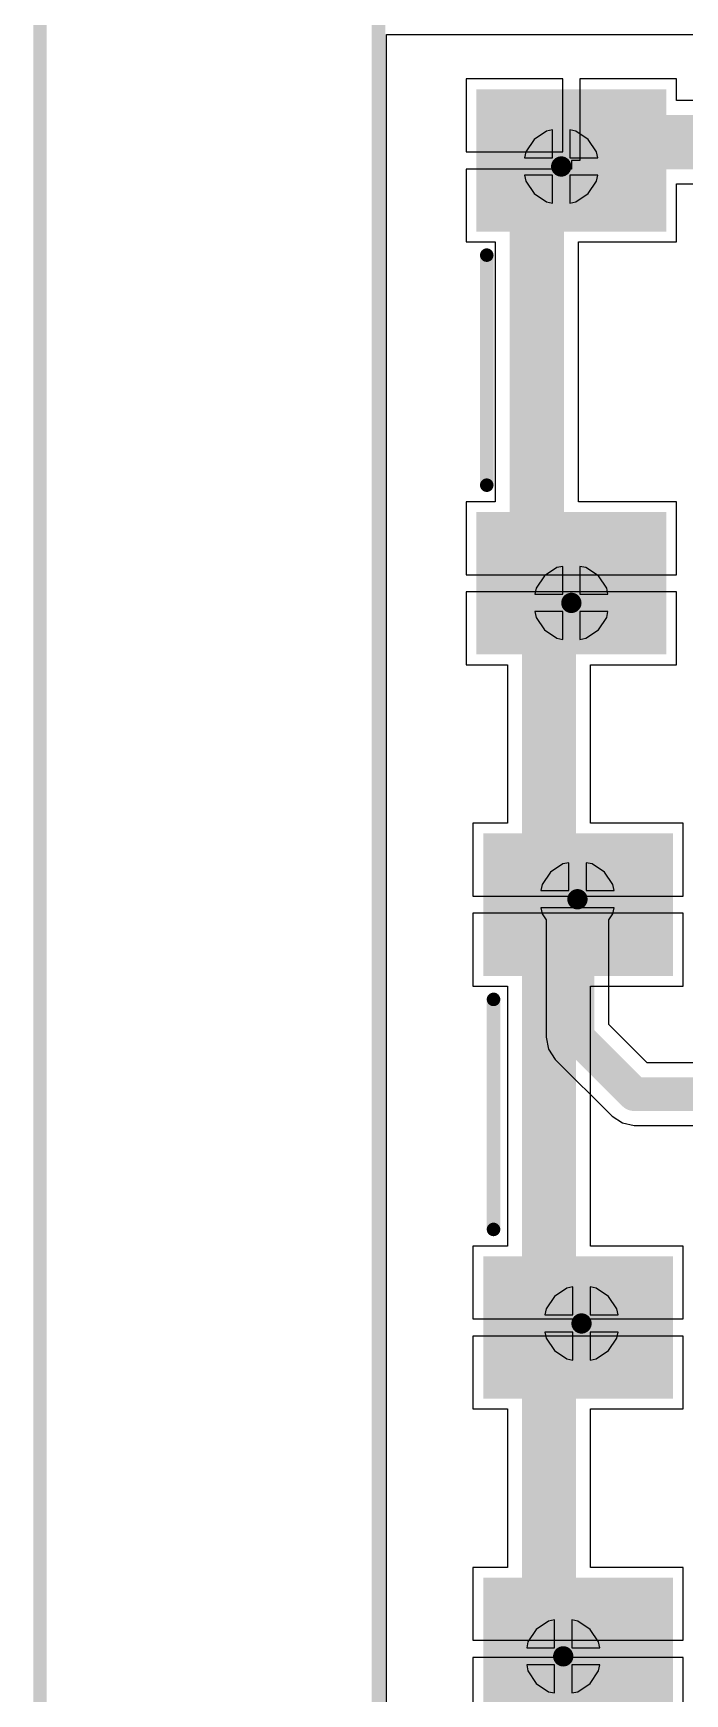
# Model space of a CAD drawing. Extents: x 60 to 151, y 116 to 276.
# Drawn here: x 60.43 to 70.06, y 171.52 to 196.07 of the extents above; entities that cross this region are included whole.
import ezdxf

# ---------------------------------------------------------------- set-up
doc = ezdxf.new("R2010")
doc.units = 0
doc.header["$MEASUREMENT"] = 0
doc.layers.get('0').update_dxf_attribs({"linetype": 'CONTINUOUS'})
for name, color, linetype in [('BOTTOMLAYER', 5, 'CONTINUOUS'), ('BOTTOMSOLDER', 6, 'CONTINUOUS'), ('MECHANICAL1', 6, 'CONTINUOUS'), ('MULTILAYER', 9, 'CONTINUOUS'), ('TOPLAYER', 1, 'CONTINUOUS'), ('TOPOVERLAY', 2, 'CONTINUOUS'), ('TOPPASTE', 8, 'CONTINUOUS'), ('TOPSOLDER', 216, 'CONTINUOUS'), ('VIAHOLELAYER', 16, 'CONTINUOUS')]:
    doc.layers.add(name, color=color, linetype=linetype)

# ---------------------------------------------------------------- blocks, each defined once
blk = doc.blocks.new('SMT2P___35')
at = {"layer": 'TOPLAYER'}
for points in [[(-0.3, -0.75), (0.3, -0.75), (-0.3, 0.75), (0.3, 0.75)], [(0.95, -0.75), (1.55, -0.75), (0.95, 0.75), (1.55, 0.75)], [(-3.45, -3.95), (-1.55, -3.95), (-3.45, -1.35), (-1.55, -1.35)], [(2.8, -3.95), (4.7, -3.95), (2.8, -1.35), (4.7, -1.35)]]:
    blk.add_solid(points, dxfattribs=at)
at = {"layer": 'TOPOVERLAY'}
for points, const_width in [([(-0.8, 0.1), (-2.8, 0.1)], 0.254), ([(4.5, 0.1), (2.1, 0.1)], 0.254), ([(2.3, -3.9), (-1.1, -3.9)], 0.2)]:
    blk.add_lwpolyline(points, dxfattribs=dict(at, const_width=const_width))
for points, const_width in [([(-2.864, 0.1, 1), (-2.737, 0.1, 1)], 0.127), ([(-0.864, 0.1, 1), (-0.737, 0.1, 1)], 0.127), ([(2.037, 0.1, 1), (2.164, 0.1, 1)], 0.127), ([(4.436, 0.1, 1), (4.563, 0.1, 1)], 0.127), ([(-1.15, -3.9, 1), (-1.05, -3.9, 1)], 0.1), ([(2.25, -3.9, 1), (2.35, -3.9, 1)], 0.1)]:
    blk.add_lwpolyline(points, format="xyb", close=True, dxfattribs=dict(at, const_width=const_width))
at = {"layer": 'TOPPASTE'}
for points in [[(-0.3, -0.75), (0.3, -0.75), (-0.3, 0.75), (0.3, 0.75)], [(0.95, -0.75), (1.55, -0.75), (0.95, 0.75), (1.55, 0.75)], [(-3.45, -3.95), (-1.55, -3.95), (-3.45, -1.35), (-1.55, -1.35)], [(2.8, -3.95), (4.7, -3.95), (2.8, -1.35), (4.7, -1.35)]]:
    blk.add_solid(points, dxfattribs=at)
at = {"layer": 'TOPSOLDER'}
for points in [[(-0.402, -0.852), (0.402, -0.852), (-0.402, 0.852), (0.402, 0.852)], [(0.848, -0.852), (1.652, -0.852), (0.848, 0.852), (1.652, 0.852)], [(-3.552, -4.052), (-1.448, -4.052), (-3.552, -1.248), (-1.448, -1.248)], [(2.698, -4.052), (4.802, -4.052), (2.698, -1.248), (4.802, -1.248)]]:
    blk.add_solid(points, dxfattribs=at)
blk = doc.blocks.new('SMT2P___36')
at = {"layer": 'TOPLAYER'}
for points in [[(-0.3, -0.75), (0.3, -0.75), (-0.3, 0.75), (0.3, 0.75)], [(0.95, -0.75), (1.55, -0.75), (0.95, 0.75), (1.55, 0.75)], [(-3.45, -3.95), (-1.55, -3.95), (-3.45, -1.35), (-1.55, -1.35)], [(2.8, -3.95), (4.7, -3.95), (2.8, -1.35), (4.7, -1.35)]]:
    blk.add_solid(points, dxfattribs=at)
at = {"layer": 'TOPOVERLAY'}
for points, const_width in [([(-0.8, 0.1), (-2.8, 0.1)], 0.254), ([(4.5, 0.1), (2.1, 0.1)], 0.254), ([(2.3, -3.9), (-1.1, -3.9)], 0.2)]:
    blk.add_lwpolyline(points, dxfattribs=dict(at, const_width=const_width))
for points, const_width in [([(-2.863, 0.1, 1), (-2.736, 0.1, 1)], 0.127), ([(-0.863, 0.1, 1), (-0.736, 0.1, 1)], 0.127), ([(2.037, 0.1, 1), (2.164, 0.1, 1)], 0.127), ([(4.437, 0.1, 1), (4.564, 0.1, 1)], 0.127), ([(-1.15, -3.9, 1), (-1.05, -3.9, 1)], 0.1), ([(2.25, -3.9, 1), (2.35, -3.9, 1)], 0.1)]:
    blk.add_lwpolyline(points, format="xyb", close=True, dxfattribs=dict(at, const_width=const_width))
at = {"layer": 'TOPPASTE'}
for points in [[(-0.3, -0.75), (0.3, -0.75), (-0.3, 0.75), (0.3, 0.75)], [(0.95, -0.75), (1.55, -0.75), (0.95, 0.75), (1.55, 0.75)], [(-3.45, -3.95), (-1.55, -3.95), (-3.45, -1.35), (-1.55, -1.35)], [(2.8, -3.95), (4.7, -3.95), (2.8, -1.35), (4.7, -1.35)]]:
    blk.add_solid(points, dxfattribs=at)
at = {"layer": 'TOPSOLDER'}
for points in [[(-0.402, -0.852), (0.402, -0.852), (-0.402, 0.852), (0.402, 0.852)], [(0.848, -0.852), (1.652, -0.852), (0.848, 0.852), (1.652, 0.852)], [(-3.552, -4.052), (-1.448, -4.052), (-3.552, -1.248), (-1.448, -1.248)], [(2.698, -4.052), (4.802, -4.052), (2.698, -1.248), (4.802, -1.248)]]:
    blk.add_solid(points, dxfattribs=at)
blk = doc.blocks.new('SMT2P___37')
at = {"layer": 'TOPLAYER'}
for points in [[(-0.3, -0.75), (0.3, -0.75), (-0.3, 0.75), (0.3, 0.75)], [(0.95, -0.75), (1.55, -0.75), (0.95, 0.75), (1.55, 0.75)], [(-3.45, -3.95), (-1.55, -3.95), (-3.45, -1.35), (-1.55, -1.35)], [(2.8, -3.95), (4.7, -3.95), (2.8, -1.35), (4.7, -1.35)]]:
    blk.add_solid(points, dxfattribs=at)
at = {"layer": 'TOPOVERLAY'}
for points, const_width in [([(-0.8, 0.1), (-2.8, 0.1)], 0.254), ([(4.5, 0.1), (2.1, 0.1)], 0.254), ([(2.3, -3.9), (-1.1, -3.9)], 0.2)]:
    blk.add_lwpolyline(points, dxfattribs=dict(at, const_width=const_width))
for points, const_width in [([(-2.864, 0.1, 1), (-2.737, 0.1, 1)], 0.127), ([(-0.864, 0.1, 1), (-0.737, 0.1, 1)], 0.127), ([(2.036, 0.1, 1), (2.163, 0.1, 1)], 0.127), ([(4.436, 0.1, 1), (4.563, 0.1, 1)], 0.127), ([(-1.15, -3.9, 1), (-1.05, -3.9, 1)], 0.1), ([(2.25, -3.9, 1), (2.35, -3.9, 1)], 0.1)]:
    blk.add_lwpolyline(points, format="xyb", close=True, dxfattribs=dict(at, const_width=const_width))
at = {"layer": 'TOPPASTE'}
for points in [[(-0.3, -0.75), (0.3, -0.75), (-0.3, 0.75), (0.3, 0.75)], [(0.95, -0.75), (1.55, -0.75), (0.95, 0.75), (1.55, 0.75)], [(-3.45, -3.95), (-1.55, -3.95), (-3.45, -1.35), (-1.55, -1.35)], [(2.8, -3.95), (4.7, -3.95), (2.8, -1.35), (4.7, -1.35)]]:
    blk.add_solid(points, dxfattribs=at)
at = {"layer": 'TOPSOLDER'}
for points in [[(-0.402, -0.852), (0.402, -0.852), (-0.402, 0.852), (0.402, 0.852)], [(0.848, -0.852), (1.652, -0.852), (0.848, 0.852), (1.652, 0.852)], [(-3.552, -4.052), (-1.448, -4.052), (-3.552, -1.248), (-1.448, -1.248)], [(2.698, -4.052), (4.802, -4.052), (2.698, -1.248), (4.802, -1.248)]]:
    blk.add_solid(points, dxfattribs=at)

msp = doc.modelspace()

# ---------------------------------------------------------------- linework, layer by layer
at = {"layer": 'BOTTOMLAYER'}
for p, q in [((65.652, 193.706), (65.652, 196.046)), ((65.652, 196.046), (145.422, 196.046)), ((68.105, 194.636), (68.016, 194.618)), ((68.105, 194.223), (68.105, 194.636)), ((68.448, 194.618), (68.359, 194.636)), ((68.359, 194.636), (68.359, 194.223)), ((67.833, 194.495), (67.71, 194.312)), ((68.016, 194.618), (67.833, 194.495)), ((68.631, 194.495), (68.448, 194.618)), ((68.754, 194.312), (68.631, 194.495)), ((67.71, 194.312), (67.692, 194.223)), ((67.692, 194.223), (68.105, 194.223)), ((68.359, 194.223), (68.772, 194.223)), ((68.772, 194.223), (68.754, 194.312)), ((68.105, 193.969), (67.692, 193.969)), ((67.692, 193.969), (67.71, 193.88)), ((68.105, 193.556), (68.105, 193.969)), ((68.772, 193.969), (68.359, 193.969)), ((68.359, 193.969), (68.359, 193.556)), ((68.754, 193.88), (68.772, 193.969)), ((65.652, 116.306), (65.652, 193.706)), ((67.71, 193.88), (67.833, 193.697)), ((67.833, 193.697), (68.016, 193.574)), ((68.448, 193.574), (68.631, 193.697)), ((68.631, 193.697), (68.754, 193.88)), ((68.016, 193.574), (68.105, 193.556)), ((68.359, 193.556), (68.448, 193.574)), ((67.983, 188.045), (67.86, 187.862)), ((68.166, 188.168), (67.983, 188.045)), ((68.255, 188.186), (68.166, 188.168)), ((68.255, 187.773), (68.255, 188.186)), ((68.598, 188.168), (68.509, 188.186)), ((68.509, 188.186), (68.509, 187.773)), ((68.781, 188.045), (68.598, 188.168)), ((68.904, 187.862), (68.781, 188.045)), ((67.86, 187.862), (67.842, 187.773)), ((67.842, 187.773), (68.255, 187.773)), ((68.509, 187.773), (68.922, 187.773)), ((68.922, 187.773), (68.904, 187.862)), ((68.255, 187.519), (67.842, 187.519)), ((67.842, 187.519), (67.86, 187.43)), ((68.255, 187.106), (68.255, 187.519)), ((68.922, 187.519), (68.509, 187.519)), ((68.509, 187.519), (68.509, 187.106)), ((68.904, 187.43), (68.922, 187.519)), ((67.86, 187.43), (67.983, 187.247)), ((68.781, 187.247), (68.904, 187.43)), ((67.983, 187.247), (68.166, 187.124)), ((68.166, 187.124), (68.255, 187.106)), ((68.509, 187.106), (68.598, 187.124)), ((68.598, 187.124), (68.781, 187.247)), ((68.046, 172.598), (67.863, 172.475)), ((68.135, 172.616), (68.046, 172.598)), ((68.135, 172.203), (68.135, 172.616)), ((68.478, 172.598), (68.389, 172.616)), ((68.389, 172.616), (68.389, 172.203)), ((68.661, 172.475), (68.478, 172.598)), ((67.863, 172.475), (67.74, 172.292)), ((68.784, 172.292), (68.661, 172.475)), ((67.74, 172.292), (67.722, 172.203)), ((67.722, 172.203), (68.135, 172.203)), ((68.389, 172.203), (68.802, 172.203)), ((68.802, 172.203), (68.784, 172.292)), ((68.135, 171.949), (67.722, 171.949)), ((67.722, 171.949), (67.74, 171.86)), ((67.74, 171.86), (67.863, 171.677)), ((68.135, 171.536), (68.135, 171.949)), ((68.802, 171.949), (68.389, 171.949)), ((68.389, 171.949), (68.389, 171.536)), ((68.661, 171.677), (68.784, 171.86)), ((68.784, 171.86), (68.802, 171.949)), ((67.863, 171.677), (68.046, 171.554)), ((68.478, 171.554), (68.661, 171.677)), ((68.046, 171.554), (68.135, 171.536)), ((68.389, 171.536), (68.478, 171.554))]:
    msp.add_line(p, q, dxfattribs=at)
at = {"layer": 'BOTTOMLAYER', "const_width": 0.3}
for points in [[(68.082, 194.096, 1), (68.382, 194.096, 1)], [(68.232, 187.646, 1), (68.532, 187.646, 1)], [(68.112, 172.076, 1), (68.412, 172.076, 1)]]:
    msp.add_lwpolyline(points, format="xyb", close=True, dxfattribs=at)
at = {"layer": 'BOTTOMSOLDER', "const_width": 0.402}
for points in [[(68.031, 194.096, 1), (68.433, 194.096, 1)], [(68.181, 187.646, 1), (68.583, 187.646, 1)], [(68.061, 172.076, 1), (68.463, 172.076, 1)]]:
    msp.add_lwpolyline(points, format="xyb", close=True, dxfattribs=at)
at = {"layer": 'MECHANICAL1', "const_width": 0.2}
for points in [[(60.532, 116.186), (60.532, 196.186)], [(65.532, 116.186), (65.532, 196.186)]]:
    msp.add_lwpolyline(points, dxfattribs=at)
at = {"layer": 'MULTILAYER', "const_width": 0.3}
for points in [[(68.082, 194.096, 1), (68.382, 194.096, 1)], [(68.232, 187.646, 1), (68.532, 187.646, 1)], [(68.112, 172.076, 1), (68.412, 172.076, 1)]]:
    msp.add_lwpolyline(points, format="xyb", close=True, dxfattribs=at)
at = {"layer": 'TOPLAYER'}
for p, q in [((65.652, 116.546), (65.652, 196.046)), ((65.652, 196.046), (145.422, 196.046)), ((68.255, 195.39), (66.828, 195.39)), ((66.828, 195.39), (66.828, 194.313)), ((68.255, 194.313), (68.255, 195.39)), ((69.936, 195.39), (68.509, 195.39)), ((68.509, 195.39), (68.509, 194.186)), ((69.936, 195.071), (69.936, 195.39)), ((72.882, 195.071), (69.936, 195.071)), ((66.828, 194.313), (68.255, 194.313)), ((68.509, 194.186), (68.382, 194.186)), ((68.382, 194.186), (68.382, 194.059)), ((68.382, 194.059), (66.828, 194.059)), ((66.828, 194.059), (66.828, 192.982)), ((69.936, 192.982), (69.936, 193.841)), ((69.936, 193.841), (72.627, 193.841)), ((66.828, 192.982), (67.257, 192.982)), ((67.257, 192.982), (67.257, 189.14)), ((68.487, 189.14), (68.487, 192.982)), ((68.487, 192.982), (69.936, 192.982)), ((67.257, 189.14), (66.828, 189.14)), ((66.828, 189.14), (66.828, 188.063)), ((69.936, 189.14), (68.487, 189.14)), ((69.936, 188.063), (69.936, 189.14)), ((66.828, 188.063), (69.936, 188.063)), ((69.936, 187.809), (66.828, 187.809)), ((66.828, 187.809), (66.828, 186.732)), ((69.936, 186.732), (69.936, 187.809)), ((66.828, 186.732), (67.437, 186.732)), ((67.437, 186.732), (67.437, 184.39)), ((68.667, 184.39), (68.667, 186.732)), ((68.667, 186.732), (69.936, 186.732)), ((67.437, 184.39), (66.928, 184.39)), ((66.928, 184.39), (66.928, 183.313)), ((70.036, 184.39), (68.667, 184.39)), ((70.036, 183.313), (70.036, 184.39)), ((68.073, 183.665), (67.95, 183.482)), ((68.256, 183.788), (68.073, 183.665)), ((68.345, 183.806), (68.256, 183.788)), ((68.345, 183.393), (68.345, 183.806)), ((68.688, 183.788), (68.599, 183.806)), ((68.599, 183.806), (68.599, 183.393)), ((68.871, 183.665), (68.688, 183.788)), ((68.994, 183.482), (68.871, 183.665)), ((67.95, 183.482), (67.932, 183.393)), ((67.932, 183.393), (68.345, 183.393)), ((68.599, 183.393), (69.012, 183.393)), ((69.012, 183.393), (68.994, 183.482)), ((66.928, 183.313), (70.036, 183.313)), ((69.012, 183.139), (67.932, 183.139)), ((67.932, 183.139), (67.95, 183.05)), ((68.994, 183.05), (69.012, 183.139)), ((70.036, 183.059), (66.928, 183.059)), ((66.928, 183.059), (66.928, 181.982)), ((67.95, 183.05), (68.01, 182.96)), ((68.01, 182.96), (68.01, 181.226)), ((68.934, 182.96), (68.994, 183.05)), ((68.934, 181.417), (68.934, 182.96)), ((70.036, 181.982), (70.036, 183.059)), ((66.928, 181.982), (67.437, 181.982)), ((67.437, 181.982), (67.437, 178.14)), ((68.667, 178.14), (68.667, 181.982)), ((68.667, 181.982), (70.036, 181.982)), ((69.503, 180.848), (68.934, 181.417)), ((68.01, 181.226), (68.01, 181.226)), ((68.01, 181.226), (68.045, 181.049)), ((68.045, 181.049), (68.145, 180.899)), ((68.145, 180.899), (68.985, 180.059)), ((71.622, 180.848), (69.503, 180.848)), ((68.985, 180.059), (68.985, 180.059)), ((68.985, 180.059), (69.135, 179.959)), ((69.135, 179.959), (69.135, 179.959)), ((69.135, 179.959), (69.135, 179.959)), ((69.135, 179.959), (69.135, 179.959)), ((69.135, 179.959), (69.135, 179.959)), ((69.135, 179.959), (69.135, 179.959)), ((69.135, 179.959), (69.312, 179.924)), ((69.312, 179.924), (71.431, 179.924)), ((67.437, 178.14), (66.928, 178.14)), ((66.928, 178.14), (66.928, 177.063)), ((70.036, 178.14), (68.667, 178.14)), ((70.036, 177.063), (70.036, 178.14)), ((68.316, 177.518), (68.133, 177.395)), ((68.405, 177.536), (68.316, 177.518)), ((68.405, 177.123), (68.405, 177.536)), ((68.748, 177.518), (68.659, 177.536)), ((68.659, 177.536), (68.659, 177.123)), ((68.931, 177.395), (68.748, 177.518)), ((68.01, 177.212), (67.992, 177.123)), ((68.133, 177.395), (68.01, 177.212)), ((69.054, 177.212), (68.931, 177.395)), ((69.072, 177.123), (69.054, 177.212)), ((66.928, 177.063), (70.036, 177.063)), ((67.992, 177.123), (68.405, 177.123)), ((68.659, 177.123), (69.072, 177.123)), ((70.036, 176.809), (66.928, 176.809)), ((66.928, 176.809), (66.928, 175.732)), ((68.405, 176.869), (67.992, 176.869)), ((67.992, 176.869), (68.01, 176.78)), ((68.01, 176.78), (68.133, 176.597)), ((68.405, 176.456), (68.405, 176.869)), ((69.072, 176.869), (68.659, 176.869)), ((68.659, 176.869), (68.659, 176.456)), ((68.931, 176.597), (69.054, 176.78)), ((69.054, 176.78), (69.072, 176.869)), ((70.036, 175.732), (70.036, 176.809)), ((68.133, 176.597), (68.316, 176.474)), ((68.316, 176.474), (68.405, 176.456)), ((68.659, 176.456), (68.748, 176.474)), ((68.748, 176.474), (68.931, 176.597)), ((66.928, 175.732), (67.437, 175.732)), ((67.437, 175.732), (67.437, 173.39)), ((68.667, 173.39), (68.667, 175.732)), ((68.667, 175.732), (70.036, 175.732)), ((67.437, 173.39), (66.928, 173.39)), ((66.928, 173.39), (66.928, 172.313)), ((70.036, 173.39), (68.667, 173.39)), ((70.036, 172.313), (70.036, 173.39)), ((66.928, 172.313), (70.036, 172.313)), ((70.036, 172.059), (66.928, 172.059)), ((66.928, 172.059), (66.928, 170.982)), ((70.036, 170.982), (70.036, 172.059))]:
    msp.add_line(p, q, dxfattribs=at)
for points, const_width in [([(67.872, 193.916), (68.412, 194.456)], 0.8), ([(68.412, 194.456), (72.882, 194.456)], 0.8), ([(67.872, 188.036), (67.872, 193.916)], 0.8), ([(67.872, 188.036), (68.052, 187.856)], 0.8), ([(68.052, 144.176), (68.052, 187.856)], 0.8), ([(68.472, 181.226), (68.472, 183.266)], 0.5), ([(68.472, 181.226), (69.312, 180.386)], 0.5), ([(69.312, 180.386), (71.622, 180.386)], 0.5)]:
    msp.add_lwpolyline(points, dxfattribs=dict(at, const_width=const_width))
for points, const_width in [([(68.212, 194.456, 1), (68.612, 194.456, 1)], 0.4), ([(68.212, 194.456, 1), (68.612, 194.456, 1)], 0.4), ([(68.082, 194.096, 1), (68.382, 194.096, 1)], 0.3), ([(67.672, 193.916, 1), (68.072, 193.916, 1)], 0.4), ([(67.672, 193.916, 1), (68.072, 193.916, 1)], 0.4), ([(67.672, 188.036, 1), (68.072, 188.036, 1)], 0.4), ([(67.672, 188.036, 1), (68.072, 188.036, 1)], 0.4), ([(67.852, 187.856, 1), (68.252, 187.856, 1)], 0.4), ([(67.852, 187.856, 1), (68.252, 187.856, 1)], 0.4), ([(68.232, 187.646, 1), (68.532, 187.646, 1)], 0.3), ([(68.271, 183.266, 1), (68.673, 183.266, 1)], 0.402), ([(68.271, 183.266, 1), (68.673, 183.266, 1)], 0.402), ([(68.322, 183.266, 1), (68.622, 183.266, 1)], 0.3), ([(68.322, 183.266, 1), (68.622, 183.266, 1)], 0.3), ([(68.322, 183.266, 1), (68.622, 183.266, 1)], 0.3), ([(68.347, 183.266, 1), (68.597, 183.266, 1)], 0.25), ([(68.397, 183.266, 1), (68.547, 183.266, 1)], 0.15), ([(68.347, 181.226, 1), (68.597, 181.226, 1)], 0.25), ([(68.347, 181.226, 1), (68.597, 181.226, 1)], 0.25), ([(69.187, 180.386, 1), (69.437, 180.386, 1)], 0.25), ([(69.187, 180.386, 1), (69.437, 180.386, 1)], 0.25), ([(68.331, 176.996, 1), (68.733, 176.996, 1)], 0.402), ([(68.331, 176.996, 1), (68.733, 176.996, 1)], 0.402), ([(68.382, 176.996, 1), (68.682, 176.996, 1)], 0.3), ([(68.382, 176.996, 1), (68.682, 176.996, 1)], 0.3), ([(68.382, 176.996, 1), (68.682, 176.996, 1)], 0.3), ([(68.457, 176.996, 1), (68.607, 176.996, 1)], 0.15), ([(68.112, 172.076, 1), (68.412, 172.076, 1)], 0.3)]:
    msp.add_lwpolyline(points, format="xyb", close=True, dxfattribs=dict(at, const_width=const_width))
at = {"layer": 'TOPSOLDER', "const_width": 0.402}
for points in [[(68.031, 194.096, 1), (68.433, 194.096, 1)], [(68.181, 187.646, 1), (68.583, 187.646, 1)], [(68.061, 172.076, 1), (68.463, 172.076, 1)]]:
    msp.add_lwpolyline(points, format="xyb", close=True, dxfattribs=at)
at = {"layer": 'VIAHOLELAYER', "const_width": 0.15}
for points in [[(68.157, 194.096, 1), (68.307, 194.096, 1)], [(68.307, 187.646, 1), (68.457, 187.646, 1)], [(68.187, 172.076, 1), (68.337, 172.076, 1)]]:
    msp.add_lwpolyline(points, format="xyb", close=True, dxfattribs=at)

# ---------------------------------------------------------------- block references
at = {"rotation": 270}
for name, p in [('SMT2P___37', (71.032, 191.686)), ('SMT2P___35', (71.132, 169.686))]:
    msp.add_blockref(name, p, dxfattribs=at)
at = {"layer": 'TOPLAYER', "rotation": 270}
msp.add_blockref('SMT2P___36', (71.132, 180.686), dxfattribs=at)

doc.saveas('drawing.dxf')
